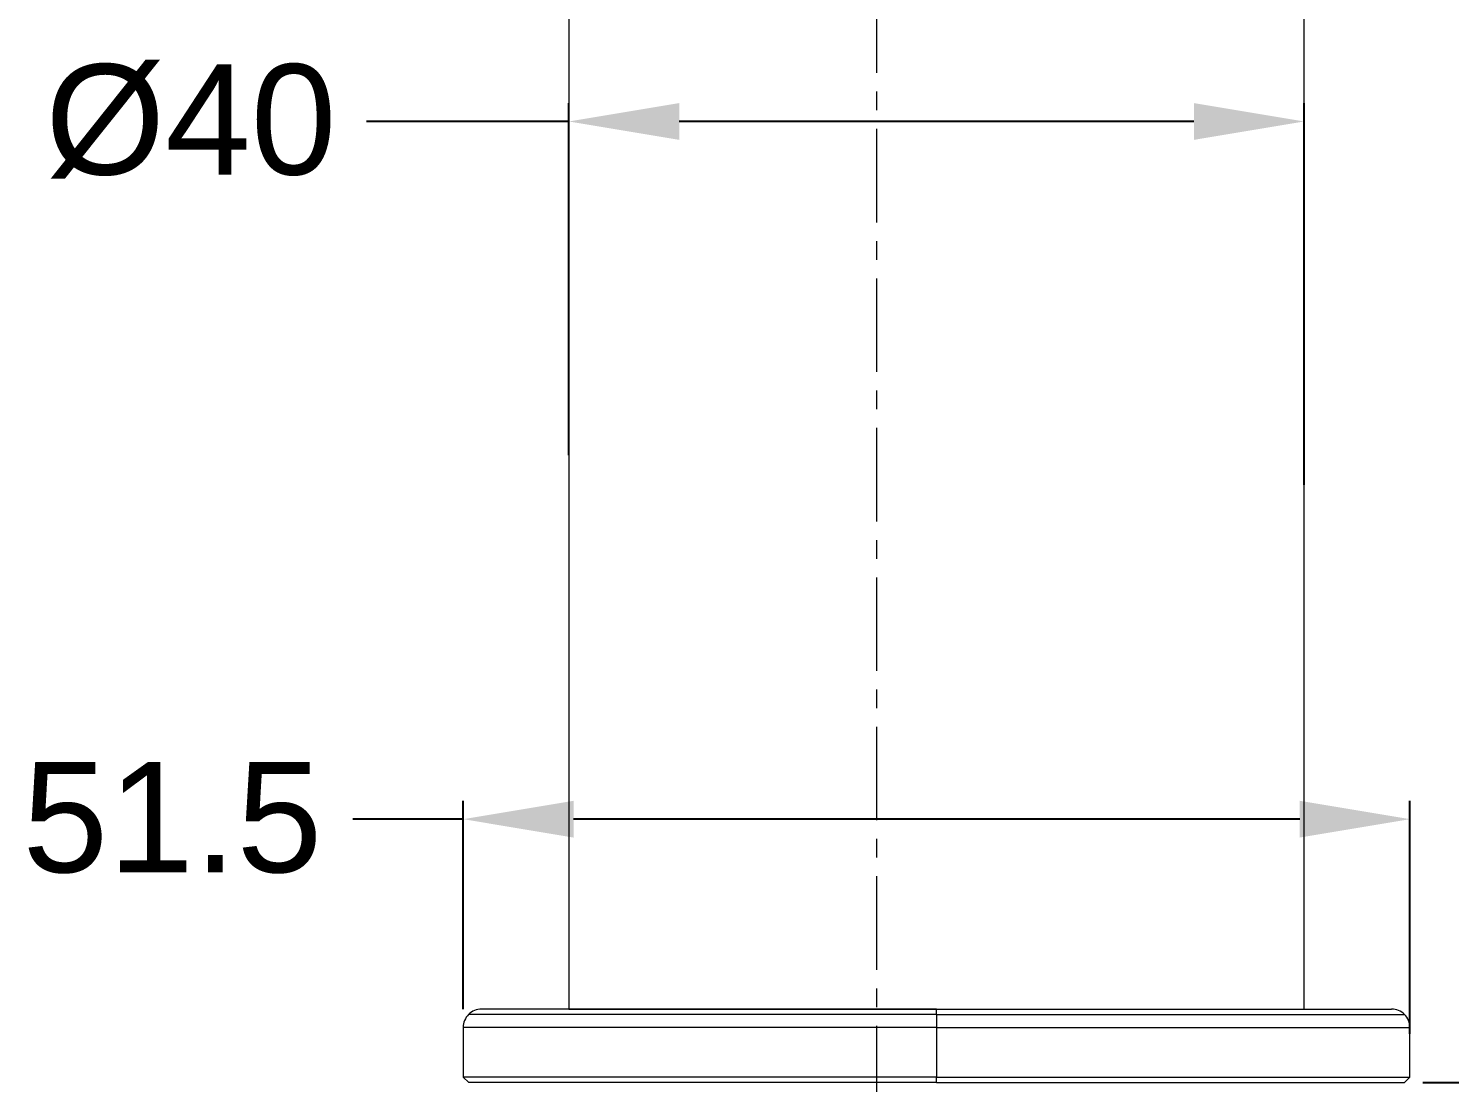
# Model space of a CAD drawing. Header units: millimetres. Extents: x 7368 to 7962, y 1333 to 2173.
# Drawn here: x 7411.2 to 7488.5, y 1696.3 to 1753.6 of the extents above; entities that cross this region are included whole.
import ezdxf

# ---------------------------------------------------------------- set-up
doc = ezdxf.new("R2010")
doc.units = ezdxf.units.MM
doc.linetypes.add('CENTERX2', pattern=[20.32, 12.7, -2.54, 2.54, -2.54])
doc.layers.get('Defpoints').update_dxf_attribs({"color": 3})
doc.layers.add('CENTER', color=1, linetype='CENTERX2', lineweight=15)
doc.layers.add('DIM', color=3, linetype='Continuous', lineweight=9)
doc.styles.get("Standard").update_dxf_attribs({"font": 'arial.ttf'})
doc.dimstyles.new('DIMSTYLE_1', dxfattribs={"dimtxt": 6, "dimasz": 6, "dimexe": 1, "dimexo": 1, "dimgap": 2, "dimtad": 1, "dimtih": 1, "dimtoh": 1, "dimdec": 1, "dimdsep": 46, "dimtxsty": 'Standard', "dimcen": 0, "dimclrd": 3, "dimclre": 3, "dimclrt": 4, "dimazin": 0, "dimtp": 0.3, "dimtm": 0.3, "dimtfac": 1, "dimtdec": 1, "dimtofl": 0, "dimtmove": 0, "dimatfit": 3, "dimfxl": 1, "dimtolj": 1, "dimtzin": 0, "dimarcsym": 0})

# ---------------------------------------------------------------- blocks, each defined once
blk = doc.blocks.new('*D40')
at = {"layer": 'Defpoints', "color": 0, "transparency": 16777216}
for p in [(7480.622, 1748.589), (7440.622, 1729.445), (7480.622, 1727.826)]:
    blk.add_point(p, dxfattribs=at)
at = {"layer": 'DIM', "color": 3, "lineweight": -2, "transparency": 16777216}
for p, q in [((7440.622, 1730.445), (7440.622, 1749.589)), ((7480.622, 1728.826), (7480.622, 1749.589)), ((7440.622, 1748.589), (7429.611, 1748.589)), ((7474.622, 1748.589), (7446.622, 1748.589))]:
    blk.add_line(p, q, dxfattribs=at)
at = {"layer": 'DIM', "color": 3, "transparency": 16777216}
for points in [[(7446.622, 1749.589), (7446.622, 1747.589), (7440.622, 1748.589)], [(7474.622, 1749.589), (7474.622, 1747.589), (7480.622, 1748.589)]]:
    blk.add_solid(points, dxfattribs=at)
at = {"layer": 'DIM', "color": 4, "transparency": 16777216, "insert": (7420.059, 1748.589), "char_height": 6, "attachment_point": 5}
blk.add_mtext('\\A1;%%C40', dxfattribs=at)
blk = doc.blocks.new('*D41')
at = {"layer": 'Defpoints', "color": 0, "transparency": 16777216}
for p in [(7486.372, 1710.649), (7434.872, 1699.326), (7486.372, 1697.976)]:
    blk.add_point(p, dxfattribs=at)
at = {"layer": 'DIM', "color": 3, "lineweight": -2, "transparency": 16777216}
for p, q in [((7434.872, 1700.326), (7434.872, 1711.649)), ((7486.372, 1698.976), (7486.372, 1711.649)), ((7434.872, 1710.649), (7428.872, 1710.649)), ((7480.372, 1710.649), (7440.872, 1710.649))]:
    blk.add_line(p, q, dxfattribs=at)
at = {"layer": 'DIM', "color": 3, "transparency": 16777216}
for points in [[(7440.872, 1711.649), (7440.872, 1709.649), (7434.872, 1710.649)], [(7480.372, 1711.649), (7480.372, 1709.649), (7486.372, 1710.649)]]:
    blk.add_solid(points, dxfattribs=at)
at = {"layer": 'DIM', "color": 4, "transparency": 16777216, "insert": (7415.792, 1710.649), "char_height": 6, "attachment_point": 5}
blk.add_mtext('\\A1;%%C51.5', dxfattribs=at)
blk = doc.blocks.new('*D42')
at = {"layer": 'Defpoints', "color": 0, "transparency": 16777216}
for p in [(7554.822, 1776.326), (7578.685, 1776.326), (7486.072, 1696.326)]:
    blk.add_point(p, dxfattribs=at)
at = {"layer": 'DIM', "color": 3, "lineweight": -2, "transparency": 16777216}
for p, q in [((7555.822, 1776.326), (7579.685, 1776.326)), ((7578.685, 1770.326), (7578.685, 1741.389)), ((7578.685, 1702.326), (7578.685, 1731.262)), ((7487.072, 1696.326), (7579.685, 1696.326))]:
    blk.add_line(p, q, dxfattribs=at)
at = {"layer": 'DIM', "color": 3, "transparency": 16777216}
for points in [[(7577.685, 1770.326), (7579.685, 1770.326), (7578.685, 1776.326)], [(7577.685, 1702.326), (7579.685, 1702.326), (7578.685, 1696.326)]]:
    blk.add_solid(points, dxfattribs=at)
at = {"layer": 'DIM', "color": 4, "transparency": 16777216, "insert": (7578.685, 1736.326), "char_height": 6, "attachment_point": 5}
blk.add_mtext('\\A1;80', dxfattribs=at)

msp = doc.modelspace()

# ---------------------------------------------------------------- linework, layer by layer
at = {"linetype": 'Continuous', "lineweight": 18, "extrusion": (0, 1, 0)}
for p, q in [((7440.622, 1796.326), (7440.622, 1700.326)), ((7480.622, 1700.326), (7480.622, 1755.326)), ((7460.622, 1700.326), (7435.872, 1700.326)), ((7440.622, 1700.326), (7460.622, 1700.326)), ((7460.622, 1700.326), (7485.372, 1700.326)), ((7460.622, 1700.326), (7480.622, 1700.326)), ((7434.872, 1699.326), (7434.872, 1696.626)), ((7486.372, 1696.626), (7486.372, 1699.326)), ((7434.872, 1696.626), (7435.172, 1696.326)), ((7460.622, 1696.626), (7434.872, 1696.626)), ((7460.622, 1696.326), (7435.172, 1696.326)), ((7460.622, 1696.626), (7486.372, 1696.626)), ((7460.622, 1696.326), (7486.072, 1696.326)), ((7486.072, 1696.326), (7486.372, 1696.626))]:
    msp.add_line(p, q, dxfattribs=at)
at = {"linetype": 'Continuous', "lineweight": 13, "extrusion": (0, 1, 0)}
for p, q in [((7460.622, 1700.033), (7435.164, 1700.033)), ((7460.622, 1700.033), (7460.622, 1700.326)), ((7460.622, 1700.033), (7486.079, 1700.033)), ((7460.622, 1700.033), (7460.622, 1699.326)), ((7460.622, 1699.326), (7434.872, 1699.326)), ((7460.622, 1699.326), (7486.372, 1699.326)), ((7460.622, 1699.326), (7460.622, 1696.626)), ((7460.622, 1696.326), (7460.622, 1696.626))]:
    msp.add_line(p, q, dxfattribs=at)
at = {"linetype": 'Continuous', "lineweight": 18}
for centre, start, end in [((7435.872, 1699.326), 135, 180), ((7435.872, 1699.326), 90, 135), ((7485.372, 1699.326), 45, 90), ((7485.372, 1699.326), 0, 45)]:
    msp.add_arc(centre, 1, start, end, dxfattribs=at)
at = {"layer": 'CENTER', "ltscale": 0.4}
msp.add_line((7457.356, 1992.021), (7457.356, 1591.843), dxfattribs=at)

# ---------------------------------------------------------------- dimensions: what is measured, and where the dimension line sits
at = {"layer": 'DIM'}
dim = msp.add_linear_dim(base=(7578.685, 1776.326), p1=(7486.072, 1696.326), p2=(7554.822, 1776.326), angle=90, dimstyle='DIMSTYLE_1', override={"dimtad": 0}, dxfattribs=at)
dim.commit()
dim.dimension.update_dxf_attribs({"geometry": '*D42', "text_midpoint": (7578.685, 1736.326)})
for base, p1, p2, picture, middle in [((7480.622, 1748.589), (7440.622, 1729.445), (7480.622, 1727.826), '*D40', (7420.059, 1748.589)), ((7486.372, 1710.649), (7434.872, 1699.326), (7486.372, 1697.976), '*D41', (7415.792, 1710.649))]:
    dim = msp.add_linear_dim(base=base, p1=p1, p2=p2, text='%%C<>', dimstyle='DIMSTYLE_1', override={"dimtad": 0}, dxfattribs=at)
    dim.commit()
    dim.dimension.update_dxf_attribs({"geometry": picture, "text_midpoint": middle, "dimtype": 160})

doc.saveas('drawing.dxf')
